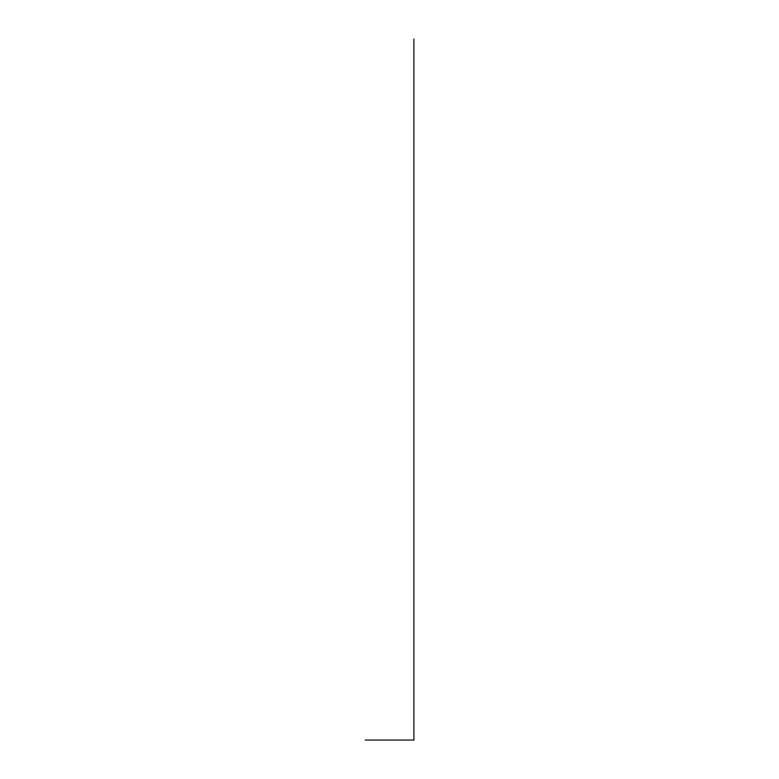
<?xml version="1.0" encoding="UTF-8"?>
<svg xmlns="http://www.w3.org/2000/svg" width="779" height="779" viewBox="0 0 779 779"><rect width="100%" height="100%" fill="white"/><g stroke="black" fill="none" stroke-linecap="round" stroke-linejoin="round"><path stroke-width="1.17" d="M365.098 740.05L413.902 740.05L413.902 38.95"/></g></svg>
